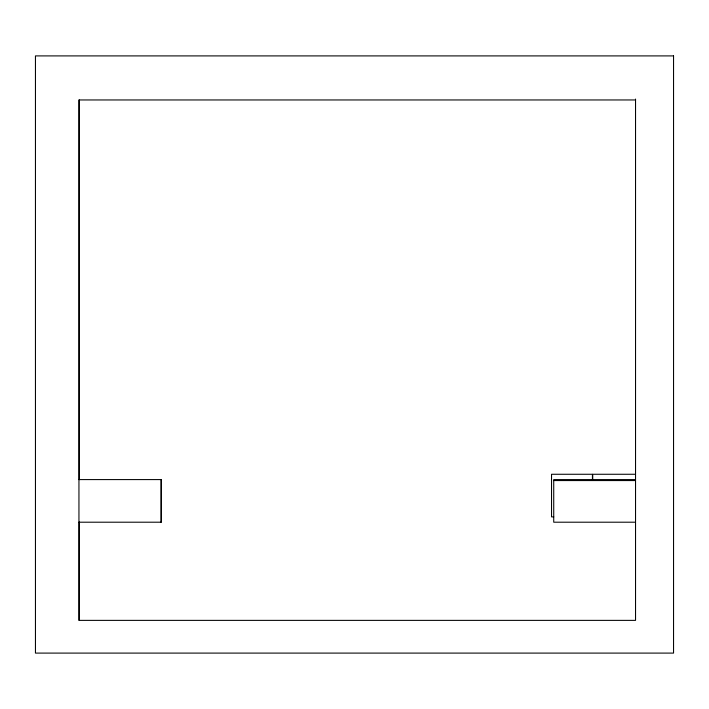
<?xml version="1.0" encoding="UTF-8"?>
<svg xmlns="http://www.w3.org/2000/svg" width="709" height="709" viewBox="0 0 709 709"><rect width="100%" height="100%" fill="white"/><g stroke="black" fill="none" stroke-linecap="round" stroke-linejoin="round"><path stroke-width="1.06" d="M635.539 99.96L78.947 99.96L78.947 620.375L635.539 620.375L635.539 99.065M635.539 474.268L592.733 474.268L592.733 479.736M78.947 479.585L161.351 479.585L161.351 522.205L78.947 522.205M635.539 479.585L553.729 479.585L553.729 522.205L635.539 522.205M553.729 480.56L635.539 480.56M553.738 516.888L551.531 516.888L551.531 474.268L592.432 474.268L592.432 479.736M161.049 479.585L161.049 522.205M79.248 99.96L79.248 479.585M79.248 522.205L79.248 620.375M673.55 55.905L35.45 55.905L35.45 653.095L673.55 653.095L673.55 55.905"/></g></svg>
